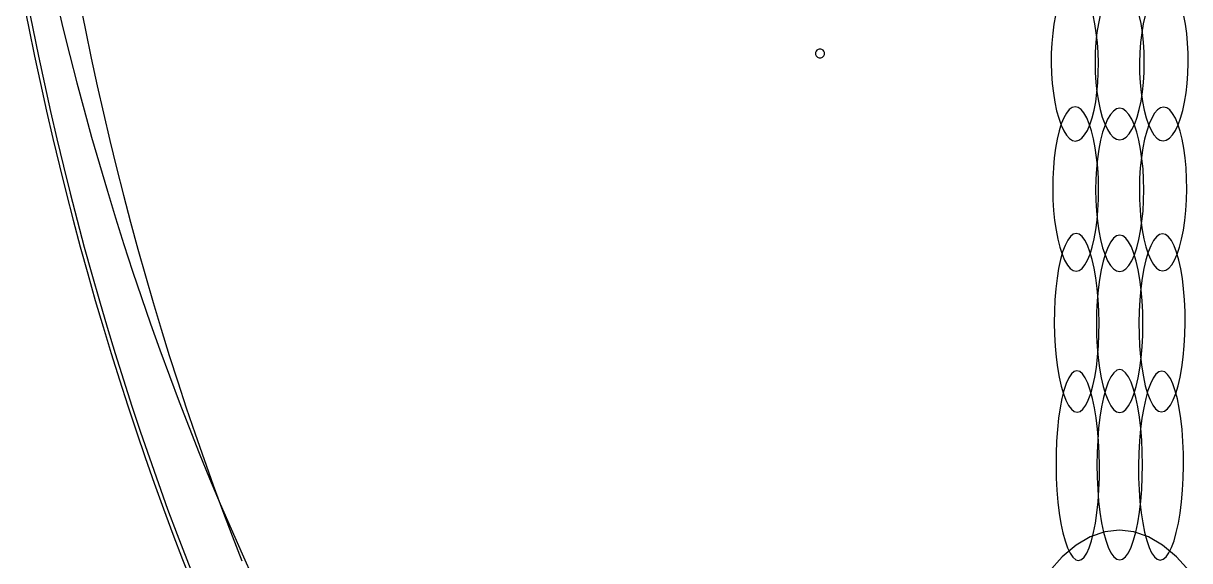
# Model space of a CAD drawing. Extents: x -1 to 217, y -22 to 302.
# Drawn here: x 2.9 to 78.5, y 58.8 to 93.7 of the extents above; entities that cross this region are included whole.
import ezdxf

# ---------------------------------------------------------------- set-up
doc = ezdxf.new("R2010")
doc.units = 0

msp = doc.modelspace()

# ---------------------------------------------------------------- linework, layer by layer
at = {"layer": 'CIRCLES'}
for p, q in [((54.243, 91.771), (54.237, 91.715)), ((54.237, 91.715), (54.243, 91.659)), ((54.259, 91.825), (54.243, 91.771)), ((54.243, 91.659), (54.259, 91.605)), ((54.286, 91.875), (54.259, 91.825)), ((54.259, 91.605), (54.286, 91.555)), ((54.322, 91.919), (54.286, 91.875)), ((54.286, 91.555), (54.322, 91.512)), ((54.365, 91.955), (54.322, 91.919)), ((54.322, 91.512), (54.365, 91.476)), ((54.415, 91.981), (54.365, 91.955)), ((54.469, 91.998), (54.415, 91.981)), ((54.525, 92.003), (54.469, 91.998)), ((54.582, 91.998), (54.525, 92.003)), ((54.636, 91.981), (54.582, 91.998)), ((54.685, 91.955), (54.636, 91.981)), ((54.729, 91.919), (54.685, 91.955)), ((54.685, 91.476), (54.729, 91.512)), ((54.765, 91.875), (54.729, 91.919)), ((54.729, 91.512), (54.765, 91.555)), ((54.791, 91.825), (54.765, 91.875)), ((54.765, 91.555), (54.791, 91.605)), ((54.808, 91.771), (54.791, 91.825)), ((54.791, 91.605), (54.808, 91.659)), ((54.813, 91.715), (54.808, 91.771)), ((54.808, 91.659), (54.813, 91.715)), ((54.365, 91.476), (54.415, 91.449)), ((54.415, 91.449), (54.469, 91.433)), ((54.469, 91.433), (54.525, 91.427)), ((54.525, 91.427), (54.582, 91.433)), ((54.582, 91.433), (54.636, 91.449)), ((54.636, 91.449), (54.685, 91.476))]:
    msp.add_line(p, q, dxfattribs=at)
at = {"layer": 'ELLIPSES'}
for p, q in [((2.876, 95.15), (3.231, 93.348)), ((3.131, 95.136), (3.486, 93.334)), ((5.021, 95.152), (5.447, 93.368)), ((6.547, 95.025), (6.908, 93.219)), ((69.8, 94.168), (69.695, 93.616)), ((72.345, 93.645), (72.228, 94.194)), ((72.689, 94.203), (72.573, 93.657)), ((75.339, 93.657), (75.223, 94.203)), ((75.603, 94.182), (75.483, 93.635)), ((78.219, 93.606), (78.11, 94.155)), ((3.231, 93.348), (3.6, 91.551)), ((3.486, 93.334), (3.856, 91.537)), ((5.447, 93.368), (5.889, 91.589)), ((6.908, 93.219), (7.284, 91.42)), ((69.613, 93.022), (69.555, 92.394)), ((69.695, 93.616), (69.613, 93.022)), ((72.44, 93.052), (72.345, 93.645)), ((72.481, 93.067), (72.414, 92.445)), ((72.511, 92.426), (72.44, 93.052)), ((72.573, 93.657), (72.481, 93.067)), ((75.385, 93.045), (75.312, 92.421)), ((75.431, 93.067), (75.339, 93.657)), ((75.483, 93.635), (75.385, 93.045)), ((75.499, 92.445), (75.431, 93.067)), ((78.304, 93.013), (78.219, 93.606)), ((78.363, 92.388), (78.304, 93.013)), ((69.555, 92.394), (69.523, 91.745)), ((72.414, 92.445), (72.373, 91.8)), ((72.557, 91.777), (72.511, 92.426)), ((75.312, 92.421), (75.265, 91.774)), ((75.539, 91.8), (75.499, 92.445)), ((78.397, 91.741), (78.363, 92.388)), ((3.6, 91.551), (3.983, 89.761)), ((3.856, 91.537), (4.239, 89.747)), ((5.889, 91.589), (6.346, 89.817)), ((69.523, 91.745), (69.517, 91.084)), ((72.373, 91.8), (72.359, 91.144)), ((72.577, 91.117), (72.557, 91.777)), ((75.265, 91.774), (75.244, 91.116)), ((75.553, 91.144), (75.539, 91.8)), ((78.403, 91.082), (78.397, 91.741)), ((7.284, 91.42), (7.673, 89.628)), ((69.517, 91.084), (69.537, 90.424)), ((72.359, 91.144), (72.373, 90.489)), ((72.571, 90.456), (72.577, 91.117)), ((75.244, 91.116), (75.25, 90.458)), ((75.539, 90.488), (75.553, 91.144)), ((78.382, 90.424), (78.403, 91.082)), ((69.537, 90.424), (69.583, 89.775)), ((72.373, 90.489), (72.414, 89.844)), ((72.539, 89.807), (72.571, 90.456)), ((75.25, 90.458), (75.284, 89.811)), ((75.498, 89.844), (75.539, 90.488)), ((78.335, 89.778), (78.382, 90.424)), ((3.983, 89.761), (4.379, 87.978)), ((4.239, 89.747), (4.636, 87.963)), ((6.346, 89.817), (6.818, 88.051)), ((7.673, 89.628), (8.077, 87.843)), ((69.583, 89.775), (69.654, 89.149)), ((72.414, 89.844), (72.481, 89.222)), ((72.481, 89.179), (72.539, 89.807)), ((75.284, 89.811), (75.343, 89.186)), ((75.431, 89.222), (75.498, 89.844)), ((78.262, 89.154), (78.335, 89.778)), ((69.654, 89.149), (69.749, 88.556)), ((69.749, 88.556), (69.866, 88.007)), ((72.294, 88.033), (72.399, 88.584)), ((72.399, 88.584), (72.481, 89.179)), ((72.481, 89.222), (72.573, 88.632)), ((72.573, 88.632), (72.689, 88.086)), ((75.223, 88.086), (75.339, 88.632)), ((75.339, 88.632), (75.431, 89.222)), ((75.343, 89.186), (75.428, 88.593)), ((75.428, 88.593), (75.537, 88.044)), ((78.044, 88.017), (78.164, 88.564)), ((78.164, 88.564), (78.262, 89.154)), ((4.379, 87.978), (4.79, 86.202)), ((4.636, 87.963), (5.048, 86.187)), ((6.818, 88.051), (7.305, 86.292)), ((8.077, 87.843), (8.495, 86.065)), ((69.866, 88.007), (70.003, 87.511)), ((70.501, 87.85), (70.328, 87.541)), ((70.684, 88.075), (70.501, 87.85)), ((70.874, 88.212), (70.684, 88.075)), ((71.068, 88.259), (70.874, 88.212)), ((71.262, 88.215), (71.068, 88.259)), ((71.454, 88.08), (71.262, 88.215)), ((71.64, 87.857), (71.454, 88.08)), ((71.816, 87.55), (71.64, 87.857)), ((72.167, 87.534), (72.294, 88.033)), ((72.689, 88.086), (72.827, 87.592)), ((73.358, 87.758), (73.174, 87.452)), ((73.551, 87.981), (73.358, 87.758)), ((73.752, 88.116), (73.551, 87.981)), ((73.956, 88.161), (73.752, 88.116)), ((74.161, 88.116), (73.956, 88.161)), ((74.361, 87.981), (74.161, 88.116)), ((74.555, 87.758), (74.361, 87.981)), ((74.739, 87.452), (74.555, 87.758)), ((75.085, 87.591), (75.223, 88.086)), ((75.537, 88.044), (75.668, 87.546)), ((76.212, 87.835), (76.03, 87.529)), ((76.404, 88.057), (76.212, 87.835)), ((76.602, 88.191), (76.404, 88.057)), ((76.803, 88.235), (76.602, 88.191)), ((77.003, 88.189), (76.803, 88.235)), ((77.199, 88.052), (77.003, 88.189)), ((77.388, 87.827), (77.199, 88.052)), ((77.567, 87.519), (77.388, 87.827)), ((77.902, 87.522), (78.044, 88.017)), ((70.003, 87.511), (70.158, 87.076)), ((70.169, 87.152), (70.026, 86.692)), ((70.158, 87.076), (70.329, 86.71)), ((70.328, 87.541), (70.169, 87.152)), ((71.98, 87.164), (71.816, 87.55)), ((71.859, 86.726), (72.021, 87.096)), ((72.129, 86.705), (71.98, 87.164)), ((72.021, 87.096), (72.167, 87.534)), ((72.827, 87.592), (72.984, 87.158)), ((73.004, 87.067), (72.85, 86.611)), ((72.984, 87.158), (73.157, 86.793)), ((73.174, 87.452), (73.004, 87.067)), ((74.909, 87.067), (74.739, 87.452)), ((74.754, 86.793), (74.928, 87.158)), ((75.063, 86.611), (74.909, 87.067)), ((74.928, 87.158), (75.085, 87.591)), ((75.668, 87.546), (75.819, 87.11)), ((75.86, 87.144), (75.706, 86.687)), ((75.819, 87.11), (75.987, 86.741)), ((76.03, 87.529), (75.86, 87.144)), ((77.566, 86.724), (77.742, 87.089)), ((77.731, 87.132), (77.567, 87.519)), ((77.88, 86.674), (77.731, 87.132)), ((77.742, 87.089), (77.902, 87.522)), ((7.305, 86.292), (7.807, 84.54)), ((70.026, 86.692), (69.901, 86.167)), ((70.329, 86.71), (70.511, 86.419)), ((70.511, 86.419), (70.703, 86.208)), ((70.703, 86.208), (70.901, 86.081)), ((71.3, 86.086), (71.495, 86.217)), ((71.495, 86.217), (71.682, 86.432)), ((71.682, 86.432), (71.859, 86.726)), ((72.261, 86.181), (72.129, 86.705)), ((72.85, 86.611), (72.715, 86.09)), ((73.157, 86.793), (73.345, 86.502)), ((73.345, 86.502), (73.543, 86.291)), ((73.543, 86.291), (73.747, 86.163)), ((74.164, 86.163), (74.369, 86.291)), ((74.369, 86.291), (74.567, 86.502)), ((74.567, 86.502), (74.754, 86.793)), ((75.198, 86.09), (75.063, 86.611)), ((75.706, 86.687), (75.57, 86.166)), ((75.987, 86.741), (76.169, 86.448)), ((76.169, 86.448), (76.362, 86.234)), ((76.362, 86.234), (76.564, 86.103)), ((76.976, 86.098), (77.18, 86.225)), ((77.18, 86.225), (77.378, 86.435)), ((77.378, 86.435), (77.566, 86.724)), ((78.009, 86.151), (77.88, 86.674)), ((4.79, 86.202), (5.215, 84.433)), ((5.048, 86.187), (5.473, 84.418)), ((8.495, 86.065), (8.927, 84.295)), ((69.796, 85.586), (69.714, 84.96)), ((69.901, 86.167), (69.796, 85.586)), ((70.901, 86.081), (71.101, 86.04)), ((71.101, 86.04), (71.3, 86.086)), ((72.373, 85.602), (72.261, 86.181)), ((72.463, 84.978), (72.373, 85.602)), ((72.601, 85.514), (72.511, 84.893)), ((72.715, 86.09), (72.601, 85.514)), ((73.747, 86.163), (73.956, 86.12)), ((73.956, 86.12), (74.164, 86.163)), ((75.311, 85.514), (75.198, 86.09)), ((75.402, 84.893), (75.311, 85.514)), ((75.455, 85.589), (75.362, 84.967)), ((75.57, 86.166), (75.455, 85.589)), ((76.564, 86.103), (76.769, 86.057)), ((76.769, 86.057), (76.976, 86.098)), ((78.117, 85.572), (78.009, 86.151)), ((78.202, 84.949), (78.117, 85.572)), ((69.714, 84.96), (69.656, 84.3)), ((72.511, 84.893), (72.445, 84.238)), ((72.529, 84.318), (72.463, 84.978)), ((75.362, 84.967), (75.293, 84.31)), ((75.468, 84.238), (75.402, 84.893)), ((78.262, 84.291), (78.202, 84.949)), ((5.215, 84.433), (5.653, 82.671)), ((5.473, 84.418), (5.912, 82.656)), ((7.807, 84.54), (8.323, 82.796)), ((8.927, 84.295), (9.374, 82.533)), ((69.656, 84.3), (69.622, 83.616)), ((72.445, 84.238), (72.405, 83.558)), ((72.572, 83.634), (72.529, 84.318)), ((75.293, 84.31), (75.25, 83.629)), ((75.508, 83.558), (75.468, 84.238)), ((78.297, 83.61), (78.262, 84.291)), ((69.622, 83.616), (69.614, 82.92)), ((72.405, 83.558), (72.392, 82.868)), ((72.589, 82.939), (72.572, 83.634)), ((75.25, 83.629), (75.232, 82.936)), ((75.521, 82.868), (75.508, 83.558)), ((78.306, 82.917), (78.297, 83.61)), ((5.653, 82.671), (6.105, 80.917)), ((5.912, 82.656), (6.365, 80.902)), ((8.323, 82.796), (8.854, 81.058)), ((9.374, 82.533), (9.834, 80.779)), ((69.614, 82.92), (69.631, 82.224)), ((72.392, 82.868), (72.405, 82.177)), ((72.58, 82.243), (72.589, 82.939)), ((75.232, 82.936), (75.241, 82.243)), ((75.508, 82.177), (75.521, 82.868)), ((78.289, 82.224), (78.306, 82.917)), ((69.631, 82.224), (69.673, 81.541)), ((72.405, 82.177), (72.445, 81.497)), ((72.547, 81.559), (72.58, 82.243)), ((75.241, 82.243), (75.276, 81.562)), ((75.468, 81.497), (75.508, 82.177)), ((78.245, 81.543), (78.289, 82.224)), ((6.105, 80.917), (6.571, 79.171)), ((8.854, 81.058), (9.4, 79.329)), ((69.673, 81.541), (69.74, 80.881)), ((72.445, 81.497), (72.511, 80.842)), ((72.488, 80.898), (72.547, 81.559)), ((75.276, 81.562), (75.336, 80.904)), ((75.402, 80.842), (75.468, 81.497)), ((78.176, 80.886), (78.245, 81.543)), ((6.365, 80.902), (6.831, 79.156)), ((9.834, 80.779), (10.308, 79.033)), ((69.74, 80.881), (69.83, 80.256)), ((69.83, 80.256), (69.941, 79.677)), ((72.302, 79.692), (72.406, 80.272)), ((72.406, 80.272), (72.488, 80.898)), ((72.511, 80.842), (72.601, 80.221)), ((72.601, 80.221), (72.715, 79.645)), ((75.198, 79.645), (75.311, 80.221)), ((75.311, 80.221), (75.402, 80.842)), ((75.336, 80.904), (75.421, 80.28)), ((75.421, 80.28), (75.529, 79.702)), ((77.968, 79.687), (78.084, 80.264)), ((78.084, 80.264), (78.176, 80.886)), ((69.941, 79.677), (70.073, 79.154)), ((70.584, 79.606), (70.415, 79.27)), ((70.762, 79.851), (70.584, 79.606)), ((70.948, 80), (70.762, 79.851)), ((71.138, 80.05), (70.948, 80)), ((71.328, 80.002), (71.138, 80.05)), ((71.515, 79.855), (71.328, 80.002)), ((71.696, 79.612), (71.515, 79.855)), ((71.869, 79.278), (71.696, 79.612)), ((72.177, 79.167), (72.302, 79.692)), ((72.715, 79.645), (72.85, 79.124)), ((73.378, 79.504), (73.201, 79.171)), ((73.565, 79.746), (73.378, 79.504)), ((73.759, 79.893), (73.565, 79.746)), ((73.956, 79.942), (73.759, 79.893)), ((74.154, 79.893), (73.956, 79.942)), ((74.347, 79.746), (74.154, 79.893)), ((74.535, 79.504), (74.347, 79.746)), ((74.712, 79.171), (74.535, 79.504)), ((75.063, 79.124), (75.198, 79.645)), ((75.529, 79.702), (75.659, 79.179)), ((76.155, 79.586), (75.977, 79.253)), ((76.343, 79.827), (76.155, 79.586)), ((76.536, 79.974), (76.343, 79.827)), ((76.733, 80.022), (76.536, 79.974)), ((76.929, 79.972), (76.733, 80.022)), ((77.121, 79.823), (76.929, 79.972)), ((77.306, 79.58), (77.121, 79.823)), ((77.48, 79.245), (77.306, 79.58)), ((77.832, 79.166), (77.968, 79.687)), ((6.571, 79.171), (7.05, 77.433)), ((6.831, 79.156), (7.311, 77.418)), ((9.4, 79.329), (9.96, 77.608)), ((10.308, 79.033), (10.795, 77.295)), ((70.073, 79.154), (70.222, 78.695)), ((70.259, 78.848), (70.119, 78.348)), ((70.222, 78.695), (70.386, 78.309)), ((70.415, 79.27), (70.259, 78.848)), ((72.029, 78.858), (71.869, 79.278)), ((71.874, 78.318), (72.033, 78.707)), ((72.175, 78.359), (72.029, 78.858)), ((72.033, 78.707), (72.177, 79.167)), ((72.85, 79.124), (73.004, 78.668)), ((73.037, 78.753), (72.888, 78.257)), ((73.004, 78.668), (73.174, 78.283)), ((73.201, 79.171), (73.037, 78.753)), ((74.876, 78.753), (74.712, 79.171)), ((74.739, 78.283), (74.909, 78.668)), ((75.025, 78.257), (74.876, 78.753)), ((74.909, 78.668), (75.063, 79.124)), ((75.659, 79.179), (75.807, 78.72)), ((75.811, 78.835), (75.661, 78.338)), ((75.807, 78.72), (75.972, 78.334)), ((75.977, 79.253), (75.811, 78.835)), ((77.641, 78.825), (77.48, 79.245)), ((77.509, 78.324), (77.678, 78.709)), ((77.787, 78.326), (77.641, 78.825)), ((77.678, 78.709), (77.832, 79.166)), ((70.119, 78.348), (69.996, 77.777)), ((70.386, 78.309), (70.563, 78.002)), ((70.563, 78.002), (70.748, 77.779)), ((71.518, 77.783), (71.701, 78.009)), ((71.701, 78.009), (71.874, 78.318)), ((72.303, 77.789), (72.175, 78.359)), ((72.888, 78.257), (72.758, 77.691)), ((73.174, 78.283), (73.358, 77.977)), ((73.358, 77.977), (73.551, 77.754)), ((74.361, 77.754), (74.555, 77.977)), ((74.555, 77.977), (74.739, 78.283)), ((75.155, 77.691), (75.025, 78.257)), ((75.661, 78.338), (75.528, 77.771)), ((75.972, 78.334), (76.15, 78.025)), ((76.15, 78.025), (76.339, 77.801)), ((77.135, 77.796), (77.326, 78.018)), ((77.326, 78.018), (77.509, 78.324)), ((77.913, 77.758), (77.787, 78.326)), ((7.05, 77.433), (7.543, 75.704)), ((7.311, 77.418), (7.805, 75.688)), ((9.96, 77.608), (10.535, 75.895)), ((10.795, 77.295), (11.297, 75.567)), ((69.894, 77.146), (69.813, 76.466)), ((69.996, 77.777), (69.894, 77.146)), ((70.748, 77.779), (70.94, 77.644)), ((70.94, 77.644), (71.135, 77.599)), ((71.135, 77.599), (71.328, 77.646)), ((71.328, 77.646), (71.518, 77.783)), ((72.412, 77.16), (72.303, 77.789)), ((72.5, 76.48), (72.412, 77.16)), ((72.758, 77.691), (72.648, 77.066)), ((73.551, 77.754), (73.752, 77.619)), ((73.752, 77.619), (73.956, 77.574)), ((73.956, 77.574), (74.161, 77.619)), ((74.161, 77.619), (74.361, 77.754)), ((75.265, 77.066), (75.155, 77.691)), ((75.416, 77.144), (75.325, 76.468)), ((75.528, 77.771), (75.416, 77.144)), ((76.339, 77.801), (76.535, 77.664)), ((76.535, 77.664), (76.736, 77.617)), ((76.736, 77.617), (76.937, 77.662)), ((76.937, 77.662), (77.135, 77.796)), ((78.019, 77.13), (77.913, 77.758)), ((78.102, 76.453), (78.019, 77.13)), ((69.813, 76.466), (69.756, 75.748)), ((72.56, 76.391), (72.497, 75.678)), ((72.565, 75.763), (72.5, 76.48)), ((72.648, 77.066), (72.56, 76.391)), ((75.325, 76.468), (75.258, 75.753)), ((75.352, 76.391), (75.265, 77.066)), ((75.416, 75.678), (75.352, 76.391)), ((78.162, 75.738), (78.102, 76.453)), ((7.543, 75.704), (8.05, 73.983)), ((7.805, 75.688), (8.312, 73.967)), ((10.535, 75.895), (11.124, 74.191)), ((69.756, 75.748), (69.723, 75.004)), ((72.497, 75.678), (72.458, 74.94)), ((72.606, 75.02), (72.565, 75.763)), ((75.258, 75.753), (75.216, 75.013)), ((75.454, 74.94), (75.416, 75.678)), ((78.196, 74.998), (78.162, 75.738)), ((11.297, 75.567), (11.812, 73.848)), ((69.723, 75.004), (69.715, 74.248)), ((72.458, 74.94), (72.445, 74.189)), ((72.622, 74.263), (72.606, 75.02)), ((75.216, 75.013), (75.199, 74.26)), ((75.467, 74.189), (75.454, 74.94)), ((78.205, 74.244), (78.196, 74.998)), ((11.124, 74.191), (11.727, 72.496)), ((69.715, 74.248), (69.731, 73.492)), ((72.445, 74.189), (72.458, 73.438)), ((72.614, 73.507), (72.622, 74.263)), ((75.199, 74.26), (75.208, 73.507)), ((75.454, 73.438), (75.467, 74.189)), ((78.188, 73.491), (78.205, 74.244)), ((8.05, 73.983), (8.57, 72.271)), ((8.312, 73.967), (8.832, 72.255)), ((11.812, 73.848), (12.341, 72.137)), ((69.731, 73.492), (69.772, 72.749)), ((72.458, 73.438), (72.497, 72.7)), ((72.581, 72.763), (72.614, 73.507)), ((75.208, 73.507), (75.242, 72.767)), ((75.416, 72.7), (75.454, 73.438)), ((78.146, 72.751), (78.188, 73.491)), ((69.772, 72.749), (69.837, 72.031)), ((72.497, 72.7), (72.56, 71.988)), ((72.523, 72.045), (72.581, 72.763)), ((75.242, 72.767), (75.302, 72.052)), ((75.352, 71.988), (75.416, 72.7)), ((78.079, 72.037), (78.146, 72.751)), ((8.57, 72.271), (9.103, 70.567)), ((8.832, 72.255), (9.366, 70.552)), ((11.727, 72.496), (12.345, 70.81)), ((12.341, 72.137), (12.883, 70.437)), ((69.837, 72.031), (69.925, 71.352)), ((72.443, 71.365), (72.523, 72.045)), ((72.56, 71.988), (72.648, 71.313)), ((75.265, 71.313), (75.352, 71.988)), ((75.302, 72.052), (75.385, 71.375)), ((77.988, 71.361), (78.079, 72.037)), ((69.925, 71.352), (70.034, 70.722)), ((71, 71.096), (70.821, 70.938)), ((71.183, 71.15), (71, 71.096)), ((71.368, 71.099), (71.183, 71.15)), ((71.55, 70.944), (71.368, 71.099)), ((72.341, 70.734), (72.443, 71.365)), ((72.648, 71.313), (72.758, 70.687)), ((73.763, 71.175), (73.574, 71.017)), ((73.956, 71.228), (73.763, 71.175)), ((74.149, 71.175), (73.956, 71.228)), ((74.339, 71.017), (74.149, 71.175)), ((75.155, 70.687), (75.265, 71.313)), ((75.385, 71.375), (75.491, 70.747)), ((76.687, 71.122), (76.496, 71.072)), ((76.877, 71.068), (76.687, 71.122)), ((77.876, 70.734), (77.988, 71.361)), ((9.103, 70.567), (9.649, 68.874)), ((9.366, 70.552), (9.913, 68.858)), ((12.345, 70.81), (12.976, 69.133)), ((12.883, 70.437), (13.439, 68.746)), ((70.034, 70.722), (70.162, 70.153)), ((70.649, 70.678), (70.486, 70.32)), ((70.821, 70.938), (70.649, 70.678)), ((71.726, 70.687), (71.55, 70.944)), ((71.894, 70.332), (71.726, 70.687)), ((72.051, 69.886), (71.894, 70.332)), ((72.218, 70.164), (72.341, 70.734)), ((72.758, 70.687), (72.888, 70.121)), ((73.217, 70.401), (73.057, 69.952)), ((73.391, 70.758), (73.217, 70.401)), ((73.574, 71.017), (73.391, 70.758)), ((74.522, 70.758), (74.339, 71.017)), ((74.695, 70.401), (74.522, 70.758)), ((74.856, 69.952), (74.695, 70.401)), ((75.025, 70.121), (75.155, 70.687)), ((75.491, 70.747), (75.617, 70.178)), ((76.125, 70.661), (75.952, 70.308)), ((76.308, 70.917), (76.125, 70.661)), ((76.496, 71.072), (76.308, 70.917)), ((77.062, 70.911), (76.877, 71.068)), ((77.24, 70.651), (77.062, 70.911)), ((77.408, 70.296), (77.24, 70.651)), ((77.743, 70.167), (77.876, 70.734)), ((70.162, 70.153), (70.308, 69.654)), ((70.337, 69.872), (70.203, 69.34)), ((70.308, 69.654), (70.468, 69.234)), ((70.486, 70.32), (70.337, 69.872)), ((71.922, 69.241), (72.078, 69.663)), ((72.194, 69.357), (72.051, 69.886)), ((72.078, 69.663), (72.218, 70.164)), ((72.888, 70.121), (73.037, 69.625)), ((73.057, 69.952), (72.911, 69.42)), ((73.037, 69.625), (73.201, 69.207)), ((74.712, 69.207), (74.876, 69.625)), ((75.001, 69.42), (74.856, 69.952)), ((74.876, 69.625), (75.025, 70.121)), ((75.617, 70.178), (75.763, 69.68)), ((75.789, 69.864), (75.642, 69.337)), ((75.763, 69.68), (75.924, 69.26)), ((75.952, 70.308), (75.789, 69.864)), ((77.563, 69.849), (77.408, 70.296)), ((77.427, 69.252), (77.592, 69.67)), ((77.702, 69.32), (77.563, 69.849)), ((77.592, 69.67), (77.743, 70.167)), ((9.649, 68.874), (10.209, 67.189)), ((9.913, 68.858), (10.474, 67.174)), ((12.976, 69.133), (13.622, 67.466)), ((70.203, 69.34), (70.087, 68.734)), ((70.468, 69.234), (70.64, 68.899)), ((70.64, 68.899), (70.822, 68.657)), ((71.574, 68.661), (71.753, 68.905)), ((71.753, 68.905), (71.922, 69.241)), ((72.321, 68.753), (72.194, 69.357)), ((72.784, 68.812), (72.676, 68.141)), ((72.911, 69.42), (72.784, 68.812)), ((73.201, 69.207), (73.378, 68.874)), ((73.378, 68.874), (73.565, 68.632)), ((74.347, 68.632), (74.535, 68.874)), ((74.535, 68.874), (74.712, 69.207)), ((75.129, 68.812), (75.001, 69.42)), ((75.236, 68.141), (75.129, 68.812)), ((75.642, 69.337), (75.511, 68.736)), ((75.924, 69.26), (76.098, 68.925)), ((76.098, 68.925), (76.283, 68.682)), ((77.061, 68.677), (77.249, 68.919)), ((77.249, 68.919), (77.427, 69.252)), ((77.822, 68.716), (77.702, 69.32)), ((13.439, 68.746), (14.008, 67.066)), ((69.99, 68.064), (69.915, 67.342)), ((70.087, 68.734), (69.99, 68.064)), ((70.822, 68.657), (71.009, 68.51)), ((71.009, 68.51), (71.199, 68.461)), ((71.199, 68.461), (71.389, 68.512)), ((71.389, 68.512), (71.574, 68.661)), ((72.429, 68.085), (72.321, 68.753)), ((72.516, 67.364), (72.429, 68.085)), ((72.676, 68.141), (72.591, 67.417)), ((73.565, 68.632), (73.759, 68.486)), ((73.759, 68.486), (73.956, 68.436)), ((73.956, 68.436), (74.154, 68.486)), ((74.154, 68.486), (74.347, 68.632)), ((75.322, 67.417), (75.236, 68.141)), ((75.399, 68.07), (75.309, 67.352)), ((75.511, 68.736), (75.399, 68.07)), ((76.283, 68.682), (76.475, 68.533)), ((76.475, 68.533), (76.671, 68.483)), ((76.671, 68.483), (76.868, 68.531)), ((76.868, 68.531), (77.061, 68.677)), ((77.922, 68.049), (77.822, 68.716)), ((13.622, 67.466), (14.282, 65.809)), ((69.915, 67.342), (69.862, 66.579)), ((72.582, 66.602), (72.516, 67.364)), ((72.591, 67.417), (72.529, 66.652)), ((75.309, 67.352), (75.241, 66.594)), ((75.384, 66.652), (75.322, 67.417)), ((78.001, 67.329), (77.922, 68.049)), ((78.055, 66.57), (78.001, 67.329)), ((10.209, 67.189), (10.782, 65.515)), ((10.474, 67.174), (11.047, 65.5)), ((14.008, 67.066), (14.591, 65.395)), ((69.862, 66.579), (69.833, 65.79)), ((72.529, 66.652), (72.491, 65.86)), ((72.625, 65.813), (72.582, 66.602)), ((75.241, 66.594), (75.197, 65.809)), ((75.422, 65.86), (75.384, 66.652)), ((78.086, 65.784), (78.055, 66.57)), ((14.282, 65.809), (14.955, 64.162)), ((69.833, 65.79), (69.828, 64.987)), ((72.491, 65.86), (72.478, 65.054)), ((72.644, 65.011), (72.625, 65.813)), ((75.197, 65.809), (75.178, 65.009)), ((75.434, 65.054), (75.422, 65.86)), ((10.782, 65.515), (11.368, 63.85)), ((11.047, 65.5), (11.634, 63.835)), ((14.591, 65.395), (15.187, 63.735)), ((72.478, 65.054), (72.491, 64.249)), ((75.422, 64.249), (75.434, 65.054)), ((78.092, 64.984), (78.086, 65.784)), ((69.828, 64.987), (69.846, 64.184)), ((72.638, 64.208), (72.644, 65.011)), ((75.178, 65.009), (75.184, 64.209)), ((78.072, 64.185), (78.092, 64.984)), ((11.368, 63.85), (11.966, 62.196)), ((11.634, 63.835), (12.233, 62.181)), ((14.955, 64.162), (15.642, 62.525)), ((15.187, 63.735), (15.795, 62.086)), ((69.846, 64.184), (69.889, 63.395)), ((72.491, 64.249), (72.529, 63.457)), ((72.609, 63.418), (72.638, 64.208)), ((75.184, 64.209), (75.214, 63.423)), ((75.384, 63.457), (75.422, 64.249)), ((78.028, 63.399), (78.072, 64.185)), ((69.889, 63.395), (69.955, 62.633)), ((72.529, 63.457), (72.591, 62.692)), ((72.556, 62.656), (72.609, 63.418)), ((75.214, 63.423), (75.269, 62.664)), ((75.322, 62.692), (75.384, 63.457)), ((77.961, 62.641), (78.028, 63.399)), ((11.966, 62.196), (12.578, 60.551)), ((12.233, 62.181), (12.846, 60.538)), ((15.642, 62.525), (16.342, 60.899)), ((15.795, 62.086), (16.417, 60.448)), ((69.955, 62.633), (70.042, 61.912)), ((72.481, 61.933), (72.556, 62.656)), ((72.591, 62.692), (72.676, 61.968)), ((75.236, 61.968), (75.322, 62.692)), ((75.269, 62.664), (75.347, 61.945)), ((77.87, 61.923), (77.961, 62.641)), ((70.042, 61.912), (70.15, 61.244)), ((72.268, 60.657), (72.384, 61.263)), ((72.384, 61.263), (72.481, 61.933)), ((72.676, 61.968), (72.784, 61.296)), ((72.784, 61.296), (72.911, 60.689)), ((75.001, 60.689), (75.129, 61.296)), ((75.129, 61.296), (75.236, 61.968)), ((75.347, 61.945), (75.447, 61.277)), ((75.447, 61.277), (75.568, 60.674)), ((77.628, 60.656), (77.759, 61.258)), ((77.759, 61.258), (77.87, 61.923)), ((12.578, 60.551), (13.203, 58.918)), ((12.846, 60.538), (13.471, 58.905)), ((16.342, 60.899), (17.056, 59.284)), ((70.15, 61.244), (70.277, 60.64)), ((70.277, 60.64), (70.42, 60.111)), ((72.988, 60.71), (72.049, 60.383)), ((72.134, 60.125), (72.268, 60.657)), ((72.911, 60.689), (73.057, 60.157)), ((73.935, 60.819), (72.988, 60.71)), ((74.883, 60.71), (73.935, 60.819)), ((74.856, 60.157), (75.001, 60.689)), ((75.822, 60.383), (74.883, 60.71)), ((75.568, 60.674), (75.706, 60.144)), ((77.48, 60.129), (77.628, 60.656)), ((16.417, 60.448), (17.052, 58.821)), ((71.129, 59.841), (70.235, 59.091)), ((70.42, 60.111), (70.577, 59.665)), ((72.049, 60.383), (71.129, 59.841)), ((71.985, 59.677), (72.134, 60.125)), ((73.057, 60.157), (73.217, 59.708)), ((74.695, 59.708), (74.856, 60.157)), ((75.706, 60.144), (75.861, 59.698)), ((76.742, 59.841), (75.822, 60.383)), ((77.635, 59.091), (76.742, 59.841)), ((77.318, 59.685), (77.48, 60.129)), ((17.056, 59.284), (17.784, 57.68)), ((70.235, 59.091), (69.377, 58.138)), ((70.577, 59.665), (70.745, 59.311)), ((70.745, 59.311), (70.922, 59.053)), ((70.922, 59.053), (71.104, 58.898)), ((71.471, 58.901), (71.65, 59.06)), ((71.65, 59.06), (71.823, 59.32)), ((71.823, 59.32), (71.985, 59.677)), ((73.217, 59.708), (73.391, 59.351)), ((73.391, 59.351), (73.574, 59.092)), ((73.574, 59.092), (73.763, 58.934)), ((74.149, 58.934), (74.339, 59.092)), ((74.339, 59.092), (74.522, 59.351)), ((74.522, 59.351), (74.695, 59.708)), ((75.861, 59.698), (76.029, 59.342)), ((76.029, 59.342), (76.207, 59.083)), ((76.207, 59.083), (76.393, 58.925)), ((76.773, 58.922), (76.961, 59.076)), ((76.961, 59.076), (77.144, 59.332)), ((77.144, 59.332), (77.318, 59.685)), ((78.493, 58.138), (77.635, 59.091)), ((13.203, 58.918), (13.84, 57.295)), ((13.471, 58.905), (14.109, 57.282)), ((71.104, 58.898), (71.288, 58.847)), ((71.288, 58.847), (71.471, 58.901)), ((73.763, 58.934), (73.956, 58.881)), ((73.956, 58.881), (74.149, 58.934)), ((76.393, 58.925), (76.583, 58.871)), ((76.583, 58.871), (76.773, 58.922))]:
    msp.add_line(p, q, dxfattribs=at)

doc.saveas('drawing.dxf')
